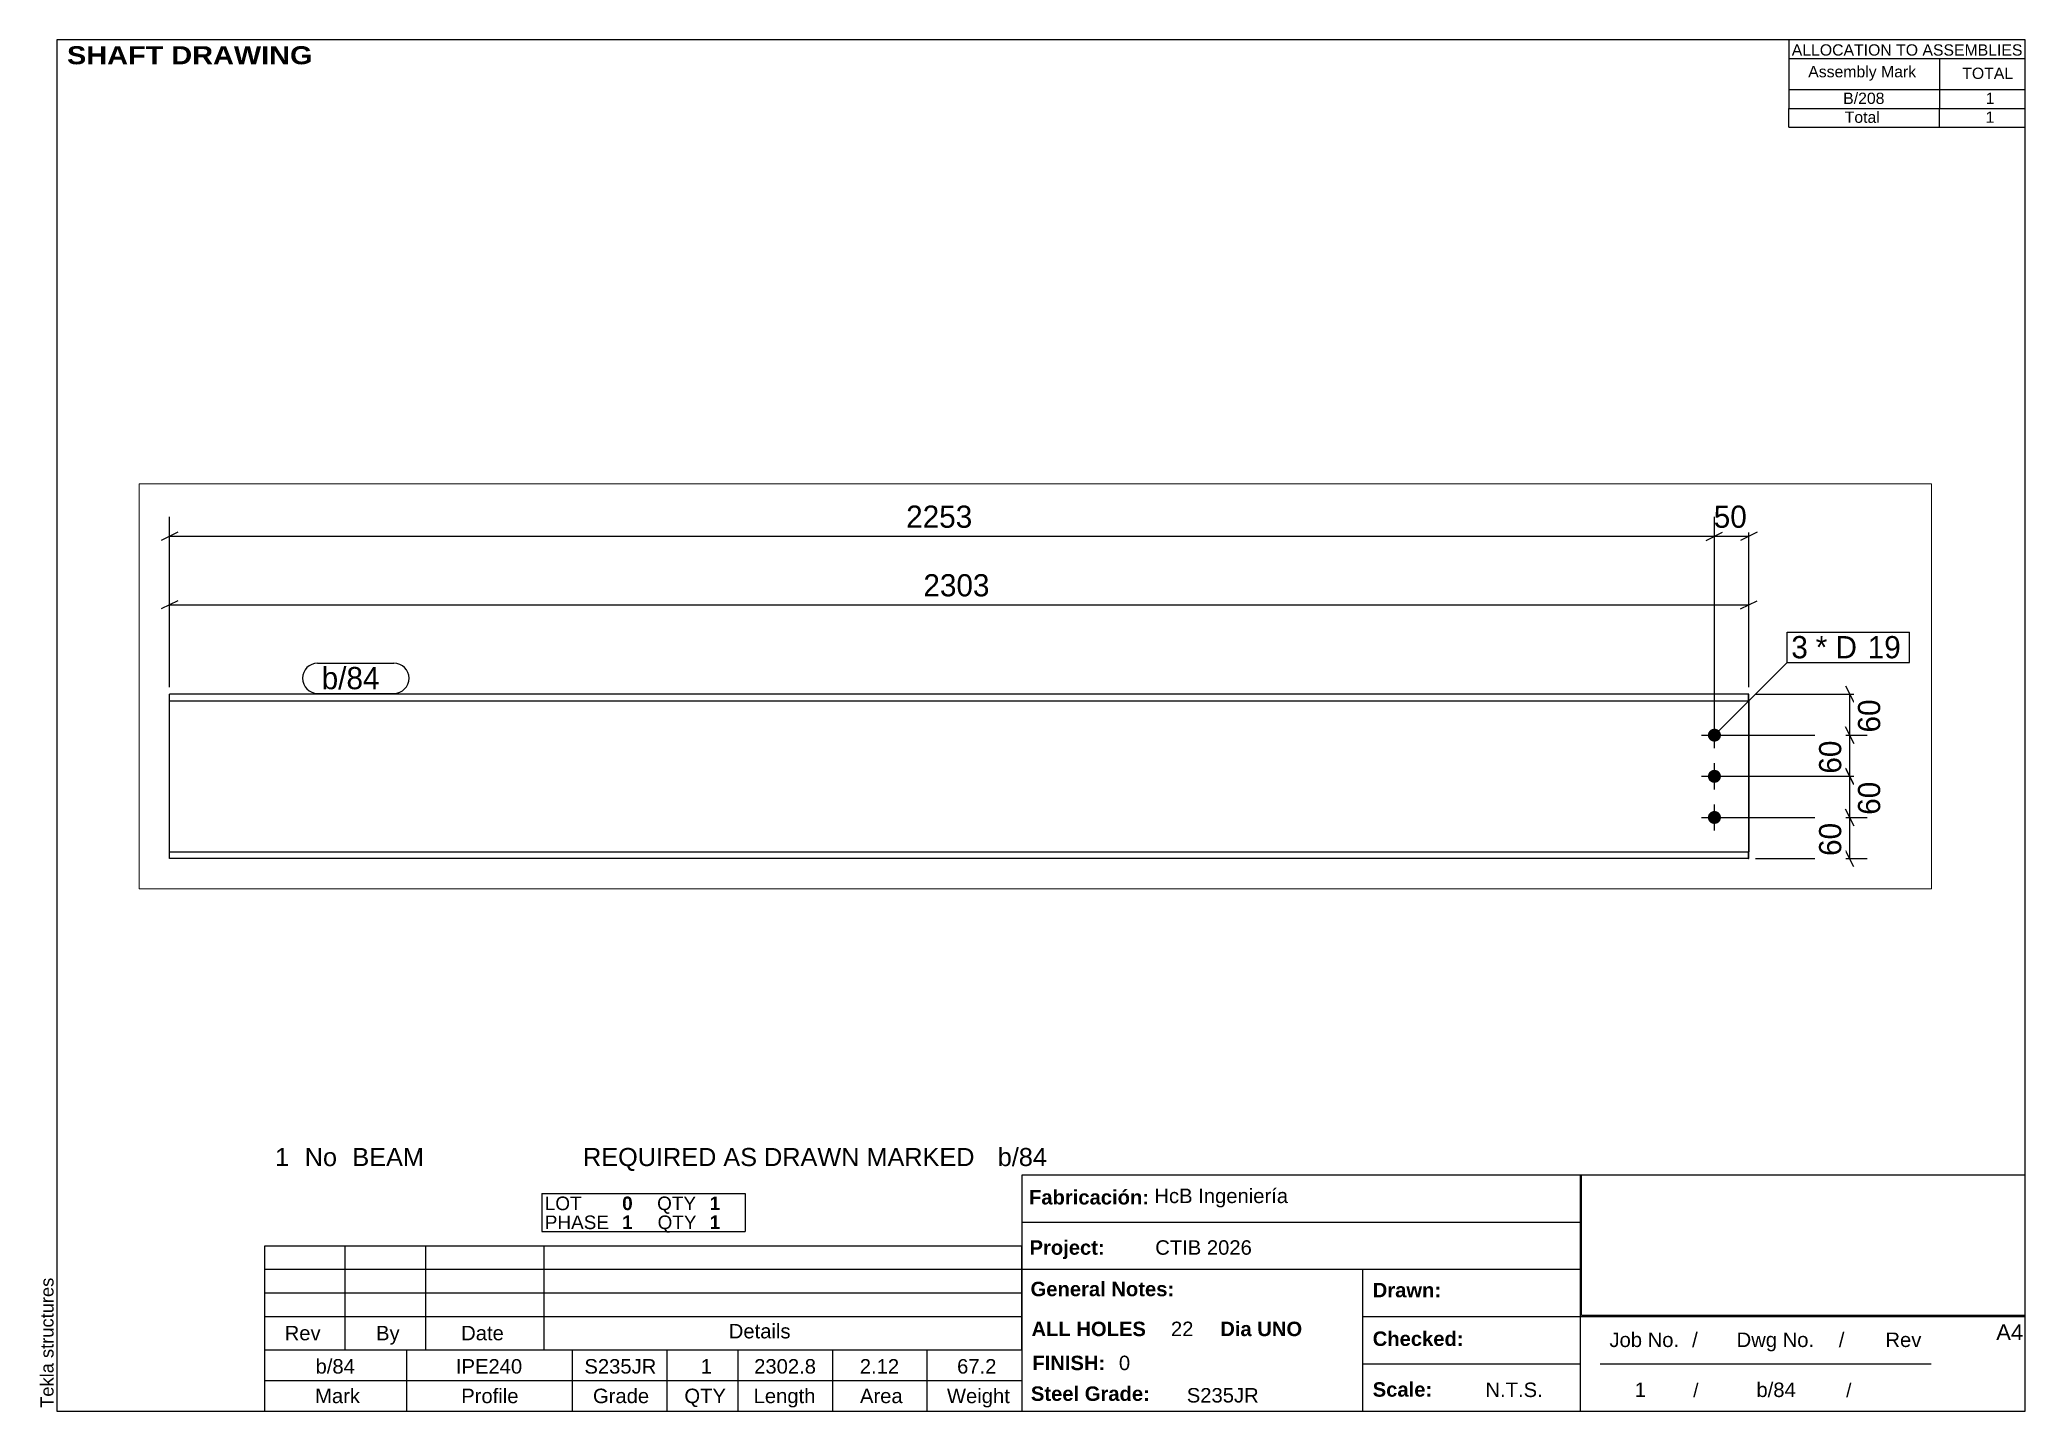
# Paper-space layout 'Layout1' of a CAD drawing. Header units: millimetres. Extents: x 2 to 292, y 5 to 205.
# The model-space entities are those that its viewports show. They can reach past a viewport. Long polylines and large blocks are cut down to what shows.
import ezdxf

# ---------------------------------------------------------------- set-up
doc = ezdxf.new("R2010")
doc.units = ezdxf.units.MM
doc.linetypes.add('DXK_LINE_DOT4', pattern=[0.9408, 0.4704, -0.4704])
doc.layers.add('Viewport layer', color=7, linetype='Continuous', plot=False)
doc.styles.add('Arial', font='ARIAL.TTF', dxfattribs={"height": 0.2})
doc.styles.add('Arial Black', font='ARIBLK.TTF', dxfattribs={"height": 0.2})
doc.styles.add('Arial Bold', font='ARIALBD.TTF', dxfattribs={"height": 0.2})
doc.styles.add('Comic Sans MS', font='COMIC.TTF', dxfattribs={"height": 0.2})

msp = doc.modelspace()

# ---------------------------------------------------------------- hatches: boundary and pattern name
at = {"linetype": 'Continuous'}
for points in [[(2306.2, 224), (2306, 222), (2305.4, 220.1), (2304.4, 218.4), (2303.1, 216.9), (2301.5, 215.8), (2299.6, 215), (2297.7, 214.6), (2295.7, 214.6), (2293.8, 215), (2292, 215.8), (2290.4, 216.9), (2289, 218.4), (2288, 220.1), (2287.4, 222), (2287.2, 224), (2287.4, 226), (2288, 227.9), (2289, 229.6), (2290.4, 231.1), (2292, 232.2), (2293.8, 233), (2295.7, 233.4), (2297.7, 233.4), (2299.6, 233), (2301.5, 232.2), (2303.1, 231.1), (2304.4, 229.6), (2305.4, 227.9), (2306, 226)], [(2306.2, 164), (2306, 162), (2305.4, 160.1), (2304.4, 158.4), (2303.1, 156.9), (2301.5, 155.8), (2299.6, 155), (2297.7, 154.6), (2295.7, 154.6), (2293.8, 155), (2292, 155.8), (2290.4, 156.9), (2289, 158.4), (2288, 160.1), (2287.4, 162), (2287.2, 164), (2287.4, 166), (2288, 167.9), (2289, 169.6), (2290.4, 171.1), (2292, 172.2), (2293.8, 173), (2295.7, 173.4), (2297.7, 173.4), (2299.6, 173), (2301.5, 172.2), (2303.1, 171.1), (2304.4, 169.6), (2305.4, 167.9), (2306, 166)], [(2306.2, 104), (2306, 102), (2305.4, 100.1), (2304.4, 98.4), (2303.1, 96.9), (2301.5, 95.8), (2299.6, 95), (2297.7, 94.6), (2295.7, 94.6), (2293.8, 95), (2292, 95.8), (2290.4, 96.9), (2289, 98.4), (2288, 100.1), (2287.4, 102), (2287.2, 104), (2287.4, 106), (2288, 107.9), (2289, 109.6), (2290.4, 111.1), (2292, 112.2), (2293.8, 113), (2295.7, 113.4), (2297.7, 113.4), (2299.6, 113), (2301.5, 112.2), (2303.1, 111.1), (2304.4, 109.6), (2305.4, 107.9), (2306, 106)]]:
    msp.add_hatch(color=3, dxfattribs=at).paths.add_polyline_path(points)

# ---------------------------------------------------------------- linework, layer by layer
at = {"color": 8, "linetype": 'Continuous'}
for p, q in [((44, 294), (44, 542.4)), ((2296.7, 234), (2296.7, 542.4)), ((2346.8, 294), (2346.8, 542.4)), ((56, 520), (32, 508)), ((2284.7, 508), (2308.7, 520)), ((2296.7, 514), (2346.8, 514)), ((2358.8, 520), (2334.8, 508)), ((44, 294), (44, 442.4)), ((2346.8, 294), (2346.8, 442.4)), ((56, 420), (32, 408)), ((44, 414), (2346.8, 414)), ((2334.8, 408), (2358.8, 420)), ((2488, 296), (2500, 272)), ((2356.8, 284), (2522.4, 284)), ((2494, 224), (2494, 284)), ((2500, 212), (2488, 236)), ((2306.7, 224), (2522.4, 224)), ((2500, 152), (2488, 176)), ((2306.7, 164), (2519.6, 164)), ((2500, 92), (2488, 116)), ((2306.7, 104), (2522.4, 104)), ((2356.8, 44), (2519.6, 44)), ((2500, 32), (2488, 56))]:
    msp.add_line(p, q, dxfattribs=at)
at = {"color": 7, "linetype": 'Continuous'}
for p, q in [((2581.1, 330.1), (2581.1, 374.1)), ((2346.8, 284), (44, 284)), ((44, 44), (44, 284)), ((44, 274.2), (2346.7, 274.2)), ((2346.6, 284), (2346.8, 284)), ((2346.6, 274.2), (2346.6, 284)), ((2346.7, 274.2), (2346.6, 274.2)), ((2346.8, 274.2), (2346.7, 274.2)), ((2346.7, 274.2), (2346.7, 53.8)), ((2346.7, 53.8), (2346.7, 274.2)), ((2346.7, 274.2), (2346.8, 274.2)), ((2346.8, 274.2), (2346.8, 284)), ((44, 53.8), (2346.7, 53.8)), ((2346.8, 44), (44, 44)), ((2346.6, 44), (2346.6, 53.8)), ((2346.6, 44), (2346.8, 44)), ((2346.8, 53.8), (2346.7, 53.8)), ((2346.7, 53.8), (2346.8, 53.8)), ((2346.8, 44), (2346.8, 53.8))]:
    msp.add_line(p, q, dxfattribs=at)
at = {"color": 7, "linetype": 'DXK_LINE_DOT4'}
for p, q in [((2346.7, 274.2), (2346.7, 274.2)), ((2346.7, 53.8), (2346.6, 53.8))]:
    msp.add_line(p, q, dxfattribs=at)
at = {"color": 3, "linetype": 'Continuous'}
for p, q in [((2296.7, 205), (2296.7, 243)), ((2277.7, 224), (2315.7, 224)), ((2296.7, 145), (2296.7, 183)), ((2277.7, 164), (2315.7, 164)), ((2296.7, 85), (2296.7, 123)), ((2277.7, 104), (2315.7, 104))]:
    msp.add_line(p, q, dxfattribs=at)

# ---------------------------------------------------------------- wipeouts: each hides what was drawn before it
at = {"color": 0}
msp.add_wipeout([(2434.8, 336.1), (2434.8, 368.1), (2408.8, 368.1), (2408.8, 336.1)], dxfattribs=at)

# ---------------------------------------------------------------- next in the draw order: wipeouts: each hides what was drawn before it
for points in [[(2354.2, 520), (2354.2, 564.8), (2289.3, 564.8), (2289.3, 520)], [(1253.9, 420), (1253.9, 464.8), (1136.9, 464.8), (1136.9, 420)], [(2434.8, 336.1), (2434.8, 368.1), (2408.8, 368.1), (2408.8, 336.1)], [(365.3, 291), (365.3, 323), (266, 323), (266, 291)], [(2544.8, 286.5), (2500, 286.5), (2500, 221.5), (2544.8, 221.5)]]:
    msp.add_wipeout(points, dxfattribs=at)

# ---------------------------------------------------------------- next in the draw order: linework, layer by layer
at = {"color": 8, "linetype": 'Continuous'}
for p, q in [((2296.7, 234), (2296.7, 542.4)), ((44, 514), (2296.7, 514)), ((2284.7, 508), (2308.7, 520)), ((2488, 236), (2500, 212)), ((2306.7, 224), (2519.6, 224)), ((2494, 164), (2494, 224))]:
    msp.add_line(p, q, dxfattribs=at)
at = {"color": 7, "linetype": 'Continuous'}
for p, q in [((2402.8, 330.1), (2402.8, 374.1)), ((2296.7, 224), (2402.8, 330.1))]:
    msp.add_line(p, q, dxfattribs=at)

# ---------------------------------------------------------------- next in the draw order: texts
at = {"color": 3, "style": 'Comic Sans MS'}
for s, p in [('50', (2295.7, 526.4)), ('2303', (1143.3, 426.4))]:
    msp.add_text(s, height=32.38, dxfattribs=at).set_placement(p)
msp.add_text('60', height=32.38, rotation=90.0002, dxfattribs=at).set_placement((2538.4, 227.9))

# ---------------------------------------------------------------- next in the draw order: wipeouts: each hides what was drawn before it
at = {"color": 0}
for points in [[(2510.6, 336.1), (2510.6, 368.1), (2444.4, 368.1), (2444.4, 336.1)], [(365.3, 291), (365.3, 323), (266, 323), (266, 291)]]:
    msp.add_wipeout(points, dxfattribs=at)

# ---------------------------------------------------------------- next in the draw order: linework, layer by layer
at = {"color": 7, "linetype": 'Continuous'}
for p, q in [((260, 329), (371.3, 329)), ((260, 285), (371.3, 285))]:
    msp.add_line(p, q, dxfattribs=at)
for centre, start, end in [((260, 307), 90, 270), ((371.3, 307), 270, 90)]:
    msp.add_arc(centre, 22, start, end, dxfattribs=at)

# ---------------------------------------------------------------- next in the draw order: texts
at = {"color": 3, "style": 'Comic Sans MS'}
msp.add_text('b/84', height=32.38, dxfattribs=at).set_placement((266, 291))

# ---------------------------------------------------------------- next in the draw order: wipeouts: each hides what was drawn before it
at = {"color": 0}
for points in [[(1228.9, 520), (1228.9, 564.8), (1111.8, 564.8), (1111.8, 520)], [(2510.6, 336.1), (2510.6, 368.1), (2444.4, 368.1), (2444.4, 336.1)], [(2488, 226.5), (2443.2, 226.5), (2443.2, 161.5), (2488, 161.5)]]:
    msp.add_wipeout(points, dxfattribs=at)

# ---------------------------------------------------------------- next in the draw order: linework, layer by layer
at = {"color": 8, "linetype": 'Continuous'}
for p, q in [((2488, 176), (2500, 152)), ((2306.7, 164), (2522.4, 164)), ((2494, 104), (2494, 164))]:
    msp.add_line(p, q, dxfattribs=at)

# ---------------------------------------------------------------- next in the draw order: texts
at = {"color": 3, "style": 'Comic Sans MS'}
for s, height, p in [('2253', 32.38, (1118.2, 526.4)), ('3', 32.4, (2408.8, 336.1)), ('* D', 32.38, (2444.4, 336.1))]:
    msp.add_text(s, height=height, dxfattribs=at).set_placement(p)
msp.add_text('60', height=32.38, rotation=90.0002, dxfattribs=at).set_placement((2481.6, 167.9))

# ---------------------------------------------------------------- next in the draw order: wipeouts: each hides what was drawn before it
at = {"color": 0}
msp.add_wipeout([(2565.5, 336.1), (2565.5, 368.1), (2520.2, 368.1), (2520.2, 336.1)], dxfattribs=at)

# ---------------------------------------------------------------- next in the draw order: wipeouts: each hides what was drawn before it
for points in [[(2565.5, 336.1), (2565.5, 368.1), (2520.2, 368.1), (2520.2, 336.1)], [(2544.8, 166.5), (2500, 166.5), (2500, 101.5), (2544.8, 101.5)]]:
    msp.add_wipeout(points, dxfattribs=at)

# ---------------------------------------------------------------- next in the draw order: linework, layer by layer
at = {"color": 7, "linetype": 'Continuous'}
for p, q in [((2402.8, 374.1), (2581.1, 374.1)), ((2402.8, 330.1), (2581.1, 330.1))]:
    msp.add_line(p, q, dxfattribs=at)
at = {"color": 8, "linetype": 'Continuous'}
for p, q in [((2488, 116), (2500, 92)), ((2306.7, 104), (2519.6, 104)), ((2494, 44), (2494, 104))]:
    msp.add_line(p, q, dxfattribs=at)

# ---------------------------------------------------------------- next in the draw order: texts
at = {"color": 3, "style": 'Comic Sans MS'}
msp.add_text('19', height=32.38, dxfattribs=at).set_placement((2520.2, 336.1))
msp.add_text('60', height=32.38, rotation=90.0002, dxfattribs=at).set_placement((2538.4, 107.9))

# ---------------------------------------------------------------- next in the draw order: wipeouts: each hides what was drawn before it
at = {"color": 0}
msp.add_wipeout([(2488, 106.5), (2443.2, 106.5), (2443.2, 41.5), (2488, 41.5)], dxfattribs=at)

# ---------------------------------------------------------------- next in the draw order: texts
at = {"color": 3, "style": 'Comic Sans MS'}
msp.add_text('60', height=32.38, rotation=90.0002, dxfattribs=at).set_placement((2481.6, 47.9))

psp = doc.layouts.get("Layout1")

# ---------------------------------------------------------------- linework, layer by layer
at = {"color": 5, "linetype": 'Continuous'}
for p, q in [((292, 205), (5, 205)), ((5, 205), (5, 5)), ((292, 5), (292, 205)), ((5, 5), (292, 5))]:
    psp.add_line(p, q, dxfattribs=at)
at = {"color": 7, "linetype": 'Continuous'}
for p, q in [((257.51, 205), (257.51, 197.75)), ((257.57, 202.24), (292, 202.24)), ((279.49, 202.24), (279.49, 197.75)), ((257.51, 197.75), (257.51, 195)), ((257.57, 197.75), (292, 197.75)), ((279.49, 197.75), (279.49, 195)), ((257.51, 192.23), (257.51, 194.99)), ((257.54, 194.99), (292, 194.99)), ((279.49, 192.23), (279.49, 194.99)), ((257.51, 192.23), (292, 192.23)), ((145.72, 5), (145.72, 39.5)), ((145.75, 39.5), (292, 39.5)), ((227.14, 5), (227.14, 39.5)), ((75.68, 36.74), (105.35, 36.74)), ((75.68, 36.74), (75.68, 33.98)), ((105.35, 36.74), (105.35, 33.98)), ((75.68, 33.98), (75.68, 31.22)), ((105.35, 33.98), (105.35, 31.22)), ((145.72, 32.6), (227.14, 32.6)), ((35.31, 13.97), (35.31, 29.15)), ((35.31, 29.15), (145.71, 29.15)), ((47.04, 13.97), (47.04, 29.15)), ((58.77, 13.97), (58.77, 29.15)), ((75.68, 31.22), (105.35, 31.22)), ((76.02, 13.97), (76.02, 29.15)), ((145.71, 13.97), (145.71, 29.15)), ((35.31, 25.7), (145.71, 25.7)), ((145.72, 25.7), (227.14, 25.7)), ((195.4, 5), (195.4, 25.7)), ((35.31, 22.25), (145.71, 22.25)), ((35.31, 18.8), (145.71, 18.8)), ((195.4, 18.8), (292, 18.8)), ((35.31, 13.96), (145.71, 13.97)), ((35.31, 9.49), (35.31, 13.96)), ((56.01, 9.49), (56.01, 13.97)), ((80.16, 9.49), (80.16, 13.97)), ((93.96, 9.49), (93.96, 13.97)), ((104.31, 9.49), (104.31, 13.97)), ((118.11, 9.49), (118.11, 13.97)), ((131.91, 9.49), (131.91, 13.97)), ((195.4, 11.9), (227.14, 11.9)), ((229.99, 11.92), (278.29, 11.92)), ((35.31, 9.48), (145.72, 9.49)), ((35.31, 5), (35.31, 9.48)), ((56.01, 5), (56.01, 9.48)), ((80.16, 5), (80.16, 9.48)), ((93.96, 5), (93.96, 9.48)), ((104.31, 5), (104.31, 9.48)), ((118.11, 5), (118.11, 9.48)), ((131.91, 5), (131.91, 9.48))]:
    psp.add_line(p, q, dxfattribs=at)
at = {"color": 2, "linetype": 'Continuous'}
for p, q in [((227.28, 39.46), (291.86, 39.46)), ((227.29, 19.02), (227.29, 39.46)), ((291.96, 19.03), (291.96, 39.47)), ((227.28, 19.03), (291.86, 19.03))]:
    psp.add_line(p, q, dxfattribs=at)

# ---------------------------------------------------------------- texts
at = {"color": 7}
for s, height, style, p in [(' SHAFT DRAWING', 2.6342, 'Arial Black', (5.3, 201.42)), ('ALLOCATION TO ASSEMBLIES', 1.6475, 'Arial', (257.95, 202.68)), ('Assembly Mark', 1.6475, 'Arial', (260.35, 199.52)), ('TOTAL', 1.648, 'Arial', (282.81, 199.28)), ('REQUIRED AS DRAWN MARKED', 2.636, 'Arial', (81.71, 40.76)), ('b/84', 2.636, 'Arial', (142.18, 40.76)), ('1', 2.64, 'Arial', (36.8, 40.76)), ('No', 2.636, 'Arial', (41.13, 40.76)), ('BEAM', 2.636, 'Arial', (48.08, 40.76)), ('b/84', 2.109, 'Arial', (42.71, 10.5)), ('IPE240', 2.109, 'Arial', (63.17, 10.5)), ('S235JR', 2.109, 'Arial', (81.91, 10.5)), ('1', 2.11, 'Arial', (98.86, 10.5)), ('2302.8', 2.109, 'Arial', (106.66, 10.5)), ('2.12', 2.109, 'Arial', (122.06, 10.5)), ('67.2', 2.109, 'Arial', (136.25, 10.5)), ('FINISH:', 2.107, 'Arial Bold', (147.22, 11)), ('0', 2.11, 'Arial', (159.84, 11))]:
    psp.add_text(s, height=height, dxfattribs=dict(at, style=style)).set_placement(p)
at = {"color": 7, "linetype": 'Continuous'}
for s, height, style, p in [('B/208', 1.648, 'Arial', (265.45, 195.63)), ('1', 1.65, 'Arial', (286.23, 195.63)), ('Total', 1.648, 'Arial', (265.67, 192.88)), ('1', 1.65, 'Arial', (286.21, 192.88)), ('LOT', 1.977, 'Arial', (76.13, 34.33)), ('0', 1.98, 'Arial Bold', (87.41, 34.33)), ('QTY', 1.977, 'Arial', (92.51, 34.33)), ('1', 1.98, 'Arial Bold', (100.18, 34.33)), ('Fabricación:', 2.1074, 'Arial Bold', (146.73, 35.16)), ('HcB Ingeniería', 2.1088, 'Arial', (165.02, 35.36)), ('PHASE', 1.977, 'Arial', (76.13, 31.57)), ('1', 1.98, 'Arial Bold', (87.41, 31.57)), ('QTY', 1.977, 'Arial', (92.58, 31.57)), ('1', 1.98, 'Arial Bold', (100.18, 31.57)), ('Project:', 2.107, 'Arial Bold', (146.81, 27.83)), ('CTIB 2026', 2.109, 'Arial', (165.14, 27.83)), ('General Notes:', 2.1074, 'Arial Bold', (146.96, 21.78)), ('Drawn:', 2.107, 'Arial Bold', (196.85, 21.62)), ('Rev', 2.109, 'Arial', (38.21, 15.35)), ('By', 2.109, 'Arial', (51.53, 15.35)), ('Date', 2.109, 'Arial', (63.94, 15.35)), ('Details', 2.109, 'Arial', (102.96, 15.63)), ('ALL HOLES', 2.107, 'Arial Bold', (147.1, 15.96)), ('22', 2.109, 'Arial', (167.43, 15.96)), ('Dia UNO', 2.107, 'Arial Bold', (174.62, 15.96)), ('A4', 2.307, 'Arial', (287.76, 15.38)), ('Checked:', 2.107, 'Arial Bold', (196.85, 14.53)), ('Job No.', 2.109, 'Arial', (231.37, 14.37)), ('/', 2.11, 'Arial', (243.42, 14.37)), ('Dwg No.', 2.109, 'Arial', (249.91, 14.37)), ('/', 2.11, 'Arial', (264.81, 14.37)), ('Rev', 2.109, 'Arial', (271.61, 14.37)), ('Steel Grade:', 2.1074, 'Arial Bold', (147.01, 6.52)), ('Scale:', 2.107, 'Arial Bold', (196.85, 7.13)), ('N.T.S.', 2.109, 'Arial', (213.29, 7.08)), ('1', 2.11, 'Arial', (235.04, 7.08)), ('/', 1.98, 'Arial', (243.58, 7.08)), ('b/84', 2.109, 'Arial', (252.8, 7.08)), ('/', 1.98, 'Arial', (265.88, 7.08)), ('Mark', 2.109, 'Arial', (42.64, 6.19)), ('Profile', 2.109, 'Arial', (63.95, 6.19)), ('Grade', 2.109, 'Arial', (83.16, 6.19)), ('QTY', 2.109, 'Arial', (96.49, 6.19)), ('Length', 2.109, 'Arial', (106.58, 6.19)), ('Area', 2.109, 'Arial', (122.09, 6.19)), ('Weight', 2.109, 'Arial', (134.77, 6.19)), ('S235JR', 2.109, 'Arial', (169.74, 6.28))]:
    psp.add_text(s, height=height, dxfattribs=dict(at, style=style)).set_placement(p)
at = {"color": 174, "linetype": 'Continuous', "style": 'Arial'}
psp.add_text('Tekla structures', height=1.9102, rotation=90, dxfattribs=at).set_placement((4.5, 5.5))

# ---------------------------------------------------------------- viewports
at = {"layer": 'Viewport layer', "view_target_point": (1306.56, 295.2)}
psp.add_viewport(center=(147.66, 110.71), size=(261.31, 59.04), view_center_point=(0, 0), view_height=590.4, dxfattribs=at)

doc.saveas('drawing.dxf')
